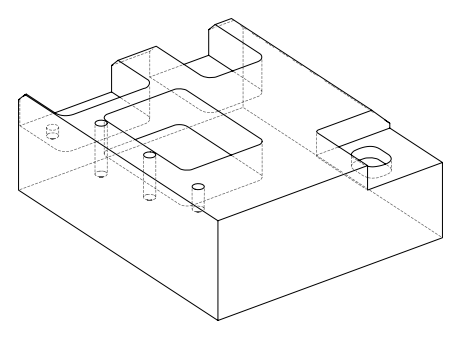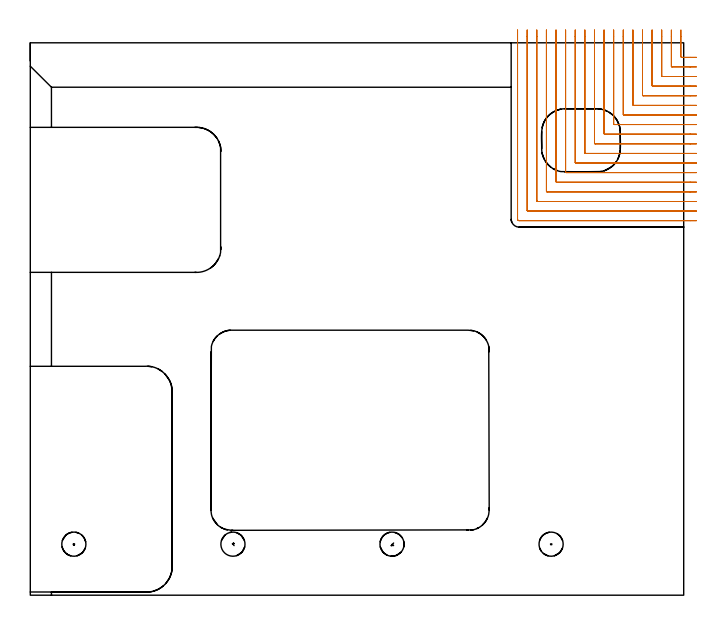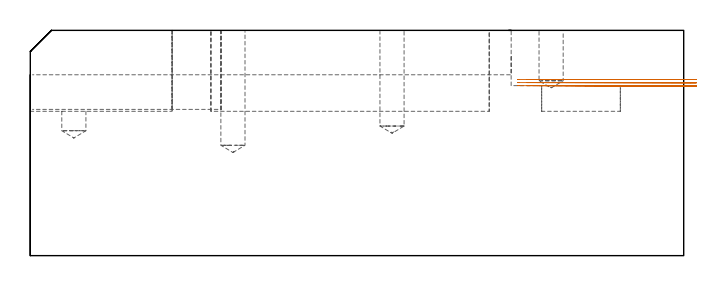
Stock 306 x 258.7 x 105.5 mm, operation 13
(PLAN: 17 operations, 4 tool changes, 144.7 min)
(1 SPOT_DRILL | STEP1POCKET | NXT0321_9005460120000 | 0.04 min | 4176 mm3)
(2 SPOT_DRILL_1 | STEP1POCKET_1 | NXT0321_9005460120000 | 0.03 min | 1 mm3)
(3 SPOT_DRILL_2 | STEP1POCKET_2 | NXT0321_9005460120000 | 0.03 min | 1 mm3)
(4 SPOT_DRILL_3 | STEP1POCKET_3 | NXT0321_9005460120000 | 0.03 min | 1 mm3)
(5 DRILL_BLIND_HOLE_INTO_CENTER | STEP1POCKET | UGT0301_508 | 0.07 min | 1108 mm3)
(6 DRILL_BLIND_HOLE_INTO_CENTER_1 | STEP1POCKET_1 | UGT0301_508 | 0.24 min | 5493 mm3)
(7 DRILL_BLIND_HOLE_INTO_CENTER_2 | STEP1POCKET_2 | UGT0301_508 | 0.2 min | 4595 mm3)
(8 DRILL_BLIND_HOLE_INTO_CENTER_3 | STEP1POCKET_3 | UGT0301_508 | 0.12 min | 2474 mm3)
(9 AREA_MILL | FG_CHAMFER_SURFACE | UGT0205_001 | 0.25 min | 359 mm3)
(10 AREA_MILL_1 | FG_CHAMFER_SURFACE_1 | UGT0205_001 | 1.62 min | 2729 mm3)
(11 AREA_MILL_2 | FG_CHAMFER_SURFACE_2 | UGT0205_001 | 14.53 min | 50438 mm3)
(12 AREA_MILL_3 | FG_CHAMFER_SURFACE_3 | UGT0205_001 | 0.98 min | 1372 mm3)
(13 MILL_CORNER_NOTCH_RECTANGULAR | CORNER_NOTCH_RECTANGULAR | NXT0201_008 | Follow Part, ap 1.5, ae 75% | 70.21 min | 178819 mm3)
(14 MILL_RECTANGULAR_POCKET | POCKET_RECTANGULAR_STRAIGHT | NXT0201_012 | Follow Part, ap 4, ae 75% | 20.98 min | 459766 mm3)
(15 MILL_RECTANGULAR_POCKET_1 | POCKET_RECTANGULAR_STRAIGHT_1 | NXT0201_012 | Follow Part, ap 4, ae 75% | 0.95 min | 11816 mm3)
(16 MILL_SLOT | SLOT_PARTIAL_RECTANGULAR | NXT0201_012 | Follow Part, ap 4, ae 75% | 20.51 min | 258952 mm3)
(17 MILL_SLOT_1 | SLOT_PARTIAL_RECTANGULAR_1 | NXT0201_012 | Follow Part, ap 4, ae 75% | 13.88 min | 221724 mm3)
(TOOL NXT0321_9005460120000 | NC Spot Drill, 142deg, 12mm, Carbide, Uncoated | D12 PA142 FL30 Z2)
(TOOL UGT0301_508 | Carbide Drill 11.3 mm | D11.3 PA118 FL94 Z2)
(TOOL UGT0205_001 | Chamfer Mill 20 x 3 x 45 deg. | D20 FL50 Z2)
(TOOL NXT0201_008 | ENDMILL 6mm [2P460-0600-NA 1630] | D6 FL26 Z6)
(TOOL NXT0201_012 | ENDMILL 16mm [2P460-1600-NA 1630] | D16 FL38 Z6)
(OP 13 MILL_CORNER_NOTCH_RECTANGULAR, part 2 of 2)
G0 Z115.5
X295.7 Y264.7
Z82.478
G1 Y261.7
Y243.196 F500.
G3 X295.996 Y242.9 R0.3
G1 X309.
X312. F250.
G0 Z115.5
X291.2 Y264.7
Z82.478
G1 Y261.7
Y238.696 F500.
G3 X291.496 Y238.4 R0.3
G1 X309.
X312. F250.
G0 Z115.5
X286.7 Y264.7
Z82.478
G1 Y261.7
Y234.196 F500.
G3 X286.996 Y233.9 R0.3
G1 X309.
X312. F250.
G0 Z115.5
X282.2 Y264.7
Z82.478
G1 Y261.7
Y229.696 F500.
G3 X282.496 Y229.4 R0.3
G1 X309.
X312. F250.
G0 Z115.5
X277.7 Y264.7
Z82.478
G1 Y261.7
Y225.196 F500.
G3 X277.996 Y224.9 R0.3
G1 X309.
X312. F250.
G0 Z115.5
X273.2 Y264.7
Z82.478
G1 Y261.7
Y220.696 F500.
G3 X273.496 Y220.4 R0.3
G1 X309.
X312. F250.
G0 Z115.5
X268.7 Y264.7
Z82.478
G1 Y261.7
Y216.197 F500.
G3 X268.997 Y215.9 R0.3
G1 X309.
X312. F250.
G0 Z115.5
X264.2 Y264.7
Z82.478
G1 Y261.7
Y211.697 F500.
G3 X264.497 Y211.4 R0.3
G1 X309.
X312. F250.
G0 Z115.5
X259.7 Y264.7
Z82.478
G1 Y261.7
Y207.197 F500.
G3 X259.997 Y206.9 R0.3
G1 X309.
X312. F250.
G0 Z115.5
X255.2 Y264.7
Z82.478
G1 Y261.7
Y202.697 F500.
G3 X255.497 Y202.4 R0.3
G1 X309.
X312. F250.
G0 Z115.5
X250.7 Y264.7
Z82.478
G1 Y261.7
Y198.197 F500.
G3 X250.997 Y197.9 R0.3
G1 X309.
X312. F250.
G0 Z115.5
X246.2 Y264.7
Z82.478
G1 Y261.7
Y193.697 F500.
G3 X246.497 Y193.4 R0.3
G1 X309.
X312. F250.
G0 Z115.5
X241.7 Y264.7
Z82.478
G1 Y261.7
Y189.198 F500.
G3 X241.998 Y188.9 R0.3
G1 X309.
X312. F250.
G0 Z115.5
X237.2 Y264.7
Z82.478
G1 Y261.7
Y184.698 F500.
G3 X237.498 Y184.4 R0.3
G1 X309.
X312. F250.
G0 Z115.5
X232.7 Y264.7
Z82.478
G1 Y261.7
Y180.198 F500.
G3 X232.998 Y179.9 R0.3
G1 X309.
X312. F250.
G0 Z115.5
X228.2 Y264.7
Z82.478
G1 Y261.7
Y176.1 F500.
G3 X228.9 Y175.4 R0.7
G1 X309.
X312. F250.
G0 Z115.5
X304.7 Y264.7
Z81.039
G1 Y261.7
Y252.195 F500.
G3 X304.995 Y251.9 R0.3
G1 X309.
X312. F250.
G0 Z115.5
X300.2 Y264.7
Z81.039
G1 Y261.7
Y247.695 F500.
G3 X300.495 Y247.4 R0.3
G1 X309.
X312. F250.
G0 Z115.5
X295.7 Y264.7
Z81.039
G1 Y261.7
Y243.196 F500.
G3 X295.996 Y242.9 R0.3
G1 X309.
X312. F250.
G0 Z115.5
X291.2 Y264.7
Z81.039
G1 Y261.7
Y238.696 F500.
G3 X291.496 Y238.4 R0.3
G1 X309.
X312. F250.
G0 Z115.5
X286.7 Y264.7
Z81.039
G1 Y261.7
Y234.196 F500.
G3 X286.996 Y233.9 R0.3
G1 X309.
X312. F250.
G0 Z115.5
X282.2 Y264.7
Z81.039
G1 Y261.7
Y229.696 F500.
G3 X282.496 Y229.4 R0.3
G1 X309.
X312. F250.
G0 Z115.5
X277.7 Y264.7
Z81.039
G1 Y261.7
Y225.196 F500.
G3 X277.996 Y224.9 R0.3
G1 X309.
X312. F250.
G0 Z115.5
X273.2 Y264.7
Z81.039
G1 Y261.7
Y220.696 F500.
G3 X273.496 Y220.4 R0.3
G1 X309.
X312. F250.
G0 Z115.5
X268.7 Y264.7
Z81.039
G1 Y261.7
Y216.197 F500.
G3 X268.997 Y215.9 R0.3
G1 X309.
X312. F250.
G0 Z115.5
X264.2 Y264.7
Z81.039
G1 Y261.7
Y211.697 F500.
G3 X264.497 Y211.4 R0.3
G1 X309.
X312. F250.
G0 Z115.5
X259.7 Y264.7
Z81.039
G1 Y261.7
Y207.197 F500.
G3 X259.997 Y206.9 R0.3
G1 X309.
X312. F250.
G0 Z115.5
X255.2 Y264.7
Z81.039
G1 Y261.7
Y202.697 F500.
G3 X255.497 Y202.4 R0.3
G1 X309.
X312. F250.
G0 Z115.5
X250.7 Y264.7
Z81.039
G1 Y261.7
Y198.197 F500.
G3 X250.997 Y197.9 R0.3
G1 X309.
X312. F250.
G0 Z115.5
X246.2 Y264.7
Z81.039
G1 Y261.7
Y193.697 F500.
G3 X246.497 Y193.4 R0.3
G1 X309.
X312. F250.
G0 Z115.5
X241.7 Y264.7
Z81.039
G1 Y261.7
Y189.198 F500.
G3 X241.998 Y188.9 R0.3
G1 X309.
X312. F250.
G0 Z115.5
X237.2 Y264.7
Z81.039
G1 Y261.7
Y184.698 F500.
G3 X237.498 Y184.4 R0.3
G1 X309.
X312. F250.
G0 Z115.5
X232.7 Y264.7
Z81.039
G1 Y261.7
Y180.198 F500.
G3 X232.998 Y179.9 R0.3
G1 X309.
X312. F250.
G0 Z115.5
X228.2 Y264.7
Z81.039
G1 Y261.7
Y176.1 F500.
G3 X228.9 Y175.4 R0.7
G1 X309.
X312. F250.
G0 Z115.5
X304.7 Y264.7
Z79.6
G1 Y261.7
Y252.195 F500.
G3 X304.995 Y251.9 R0.3
G1 X309.
X312. F250.
G0 Z115.5
X300.2 Y264.7
Z79.6
G1 Y261.7
Y247.695 F500.
G3 X300.495 Y247.4 R0.3
G1 X309.
X312. F250.
G0 Z115.5
X295.7 Y264.7
Z79.6
G1 Y261.7
Y243.196 F500.
G3 X295.996 Y242.9 R0.3
G1 X309.
X312. F250.
G0 Z115.5
X291.2 Y264.7
Z79.6
G1 Y261.7
Y238.696 F500.
G3 X291.496 Y238.4 R0.3
G1 X309.
X312. F250.
G0 Z115.5
X286.7 Y264.7
Z79.6
G1 Y261.7
Y234.196 F500.
G3 X286.996 Y233.9 R0.3
G1 X309.
X312. F250.
G0 Z115.5
X282.2 Y264.7
Z79.6
G1 Y261.7
Y229.696 F500.
G3 X282.496 Y229.4 R0.3
G1 X309.
X312. F250.
G0 Z115.5
X277.7 Y264.7
Z79.6
G1 Y261.7
Y225.196 F500.
G3 X277.996 Y224.9 R0.3
G1 X309.
X312. F250.
G0 Z115.5
X273.2 Y264.7
Z79.6
G1 Y261.7
Y220.696 F500.
G3 X273.496 Y220.4 R0.3
G1 X309.
X312. F250.
G0 Z115.5
X268.7 Y264.7
Z79.6
G1 Y261.7
Y216.197 F500.
G3 X268.997 Y215.9 R0.3
G1 X309.
X312. F250.
G0 Z115.5
X264.2 Y264.7
Z79.6
G1 Y261.7
Y211.697 F500.
G3 X264.497 Y211.4 R0.3
G1 X309.
X312. F250.
G0 Z115.5
X259.7 Y264.7
Z79.6
G1 Y261.7
Y207.197 F500.
G3 X259.997 Y206.9 R0.3
G1 X309.
X312. F250.
G0 Z115.5
X255.2 Y264.7
Z79.6
G1 Y261.7
Y202.697 F500.
G3 X255.497 Y202.4 R0.3
G1 X309.
X312. F250.
G0 Z115.5
X250.7 Y264.7
Z79.6
G1 Y261.7
Y198.197 F500.
G3 X250.997 Y197.9 R0.3
G1 X309.
X312. F250.
G0 Z115.5
X246.2 Y264.7
Z79.6
G1 Y261.7
Y193.697 F500.
G3 X246.497 Y193.4 R0.3
G1 X309.
X312. F250.
G0 Z115.5
X241.7 Y264.7
Z79.6
G1 Y261.7
Y189.198 F500.
G3 X241.998 Y188.9 R0.3
G1 X309.
X312. F250.
G0 Z115.5
X237.2 Y264.7
Z79.6
G1 Y261.7
Y184.698 F500.
G3 X237.498 Y184.4 R0.3
G1 X309.
X312. F250.
G0 Z115.5
X232.7 Y264.7
Z79.6
G1 Y261.7
Y180.198 F500.
G3 X232.998 Y179.9 R0.3
G1 X309.
X312. F250.
G0 Z115.5
X228.2 Y264.7
Z79.6
G1 Y261.7
Y176.1 F500.
G3 X228.9 Y175.4 R0.7
G1 X309.
X312. F250.
G0 Z115.5
M5
M2
